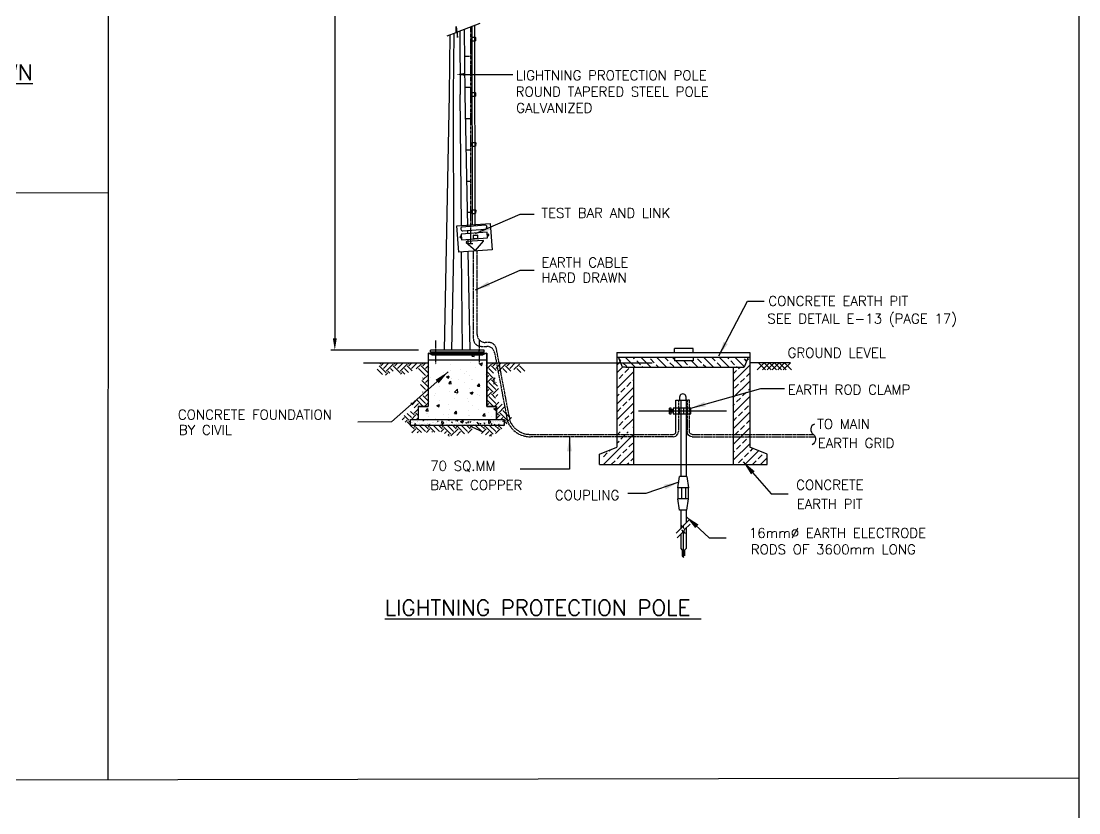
# Model space of a CAD drawing. Header units: inches. Extents: x 1917 to 3477, y 820 to 1550.
# Drawn here: x 3206 to 3476.7, y 1169.9 to 1372.5 of the extents above; entities that cross this region are included whole.
import ezdxf
from ezdxf.enums import TextEntityAlignment as Align

# ---------------------------------------------------------------- set-up
doc = ezdxf.new("R2010")
doc.units = ezdxf.units.IN
doc.header["$MEASUREMENT"] = 0
for name, pattern in [('ACAD_ISO12W100', [21, 12, -3, 0, -3, 0, -3]), ('CENTER', [2, 1.25, -0.25, 0.25, -0.25]), ('CENTER2', [1.125, 0.75, -0.125, 0.125, -0.125])]:
    doc.linetypes.add(name, pattern=pattern)
doc.layers.get('DEFPOINTS').update_dxf_attribs({"color": 8})
for name, color, linetype in [('CAGE_LADDER', 1, 'Continuous'), ('DIM', 1, 'Continuous'), ('EARTHING', 4, 'Continuous'), ('ELECT', 6, 'Continuous'), ('EQUIP', 5, 'Continuous'), ('G-TEXT', 4, 'Continuous'), ('GEN_SYMBOLS', 1, 'Continuous'), ('HATCH', 1, 'Continuous'), ('P', 1, 'Continuous'), ('STRU', 1, 'Continuous'), ('TITLE', 7, 'Continuous'), ('TXT30', 2, 'Continuous')]:
    doc.layers.add(name, color=color, linetype=linetype)
doc.styles.add('ROMANS', font='romans.shx')
doc.styles.add('romans1', font='romans.shx')
doc.dimstyles.new('DIM', dxfattribs={"dimscale": 125, "dimtxt": 2.5, "dimasz": 1, "dimexe": 1.5, "dimexo": 1.5, "dimgap": 1, "dimtad": 1, "dimdec": 0, "dimlfac": -1, "dimzin": 1, "dimdsep": 46, "dimtxsty": 'ROMANS', "dimcen": -1, "dimdle": 1.25, "dimclrd": 1, "dimclre": 1, "dimclrt": 2, "dimadec": 0, "dimazin": 0, "dimtfac": 1, "dimtdec": 0, "dimtmove": 0, "dimatfit": 3, "dimfxl": 1.5, "dimtvp": 1, "dimtfill": 1, "dimtfillclr": 256, "dimtolj": 1, "dimtzin": 1, "dimarcsym": 0})
doc.dimstyles.new('DIM-15062', dxfattribs={"dimtxt": 2.5, "dimasz": 3, "dimexe": 1, "dimexo": 1, "dimgap": 1, "dimtad": 1, "dimdec": 0, "dimzin": 0, "dimdsep": 46, "dimtxsty": 'romans1', "dimcen": 0.625, "dimclrd": 1, "dimclre": 1, "dimclrt": 7, "dimadec": 0, "dimazin": 0, "dimtfac": 1, "dimtdec": 0, "dimtofl": 0, "dimtmove": 0, "dimatfit": 3, "dimfxl": 1, "dimtolj": 1, "dimtzin": 0, "dimarcsym": 0})

# ---------------------------------------------------------------- blocks, each defined once
blk = doc.blocks.new('*X18')
at = {"color": 0}
for p, q in [((117.75, 76.25), (117.75, 76.25)), ((117.78, 76.73), (117.78, 76.73)), ((117.92, 76.54), (117.92, 76.54)), ((118.11, 76.66), (118.11, 76.66)), ((118.41, 76.82), (118.41, 76.82)), ((118.57, 76.54), (118.57, 76.54)), ((118.6, 76.09), (118.73, 76.24)), ((118.6, 76.09), (118.76, 76.08)), ((118.7, 76.34), (118.88, 76.41)), ((118.7, 76.34), (118.83, 76.25)), ((118.71, 75.94), (118.71, 75.94)), ((118.76, 76.08), (118.73, 76.24)), ((118.83, 76.25), (118.88, 76.41)), ((119.03, 75.88), (119.2, 76.06)), ((119.1, 76.2), (119.1, 76.2)), ((119.22, 75.88), (119.2, 76.06)), ((119.38, 76.94), (119.38, 76.94)), ((119.38, 75.99), (119.38, 75.99)), ((119.4, 76.79), (119.4, 76.79)), ((119.41, 76.84), (119.41, 76.84)), ((119.92, 76.48), (119.92, 76.48)), ((120.31, 76.15), (120.31, 76.15)), ((120.43, 75.93), (120.55, 76.08)), ((120.43, 75.93), (120.58, 75.92)), ((120.46, 76.14), (120.46, 76.14)), ((120.58, 75.92), (120.55, 76.08)), ((120.67, 76.15), (120.67, 76.15)), ((120.7, 77), (120.7, 77)), ((120.84, 77.16), (121.02, 77.23)), ((120.84, 77.16), (120.97, 77.07)), ((120.88, 77.04), (120.88, 77.04)), ((120.95, 76.24), (120.95, 76.24)), ((120.97, 77.07), (121.02, 77.23)), ((120.98, 77.15), (120.98, 77.15)), ((121.28, 76.42), (121.28, 76.42)), ((121.62, 77.24), (121.62, 77.24)), ((121.81, 76.08), (121.81, 76.08)), ((121.91, 76.36), (121.91, 76.36)), ((121.99, 76.34), (121.99, 76.34)), ((122.02, 77.19), (122.02, 77.19)), ((122.34, 75.88), (122.37, 75.92)), ((122.35, 76.13), (122.53, 76.2)), ((122.35, 76.13), (122.48, 76.05)), ((122.36, 77.3), (122.36, 77.3)), ((122.38, 75.88), (122.37, 75.92)), ((122.48, 76.05), (122.53, 76.2)), ((122.58, 77.36), (122.58, 77.36)), ((122.63, 76.36), (122.63, 76.36)), ((123.17, 76.02), (123.17, 76.02)), ((123.29, 76.52), (123.29, 76.52)), ((123.32, 77.37), (123.32, 77.37)), ((123.51, 76.57), (123.51, 76.57)), ((123.74, 76.04), (123.74, 76.04)), ((123.99, 76.31), (123.99, 76.31)), ((124.15, 76.66), (124.15, 76.66)), ((124.49, 76.95), (124.67, 77.02)), ((124.49, 76.95), (124.62, 76.87)), ((124.53, 75.97), (124.53, 75.97)), ((124.57, 76.69), (124.57, 76.69)), ((124.62, 76.87), (124.67, 77.02)), ((125.11, 76.78), (125.11, 76.78)), ((125.22, 76.29), (125.22, 76.29)), ((125.35, 76.25), (125.35, 76.25)), ((125.54, 77.36), (125.59, 77.43)), ((125.54, 77.36), (125.69, 77.35)), ((125.69, 77.35), (125.68, 77.43)), ((125.86, 76.03), (125.86, 76.03)), ((125.88, 75.91), (125.88, 75.91)), ((125.89, 76.88), (125.89, 76.88)), ((126.01, 75.93), (126.18, 76)), ((126.01, 75.93), (126.08, 75.88)), ((126.05, 75.99), (126.05, 75.99)), ((126.14, 75.88), (126.18, 76)), ((126.68, 76.08), (126.68, 76.08)), ((126.7, 76.55), (126.7, 76.55)), ((126.7, 76.19), (126.7, 76.19)), ((126.72, 77), (126.72, 77)), ((127.16, 76.21), (127.16, 76.21)), ((127.2, 77.05), (127.2, 77.05)), ((127.31, 75.99), (127.31, 75.99)), ((127.35, 77.08), (127.35, 77.08)), ((127.36, 77.2), (127.48, 77.35)), ((127.36, 77.2), (127.51, 77.19)), ((127.51, 77.19), (127.48, 77.35)), ((127.65, 76.2), (127.65, 76.2)), ((128.06, 76.14), (128.06, 76.14)), ((128.14, 76.75), (128.32, 76.82)), ((128.14, 76.75), (128.27, 76.67)), ((128.18, 76.8), (128.18, 76.8)), ((128.27, 76.67), (128.32, 76.82)), ((128.31, 77.21), (128.31, 77.21)), ((128.45, 76.37), (128.45, 76.37)), ((128.48, 77.22), (128.48, 77.22)), ((128.79, 76.24), (128.79, 76.24)), ((129.18, 77.05), (129.31, 77.19)), ((129.18, 77.05), (129.33, 77.03)), ((129.25, 76.42), (129.25, 76.42)), ((129.34, 77.03), (129.31, 77.19)), ((129.41, 76.08), (129.41, 76.08)), ((129.51, 77.07), (129.71, 77.27)), ((129.51, 77.06), (129.74, 77.03)), ((129.66, 77.05), (129.66, 77.05)), ((129.74, 77.03), (129.71, 77.27)), ((129.77, 76.56), (129.77, 76.56)), ((129.8, 77.41), (129.8, 77.41)), ((129.89, 76.5), (129.89, 76.5)), ((129.91, 77.38), (129.91, 77.38)), ((129.92, 77.42), (129.92, 77.42)), ((130.27, 76.5), (130.27, 76.5)), ((130.77, 76.02), (130.77, 76.02)), ((130.85, 76.63), (130.85, 76.63)), ((131, 76.89), (131.16, 76.87)), ((131.01, 76.89), (131.13, 77.03)), ((131.04, 75.9), (131.04, 75.9)), ((131.07, 76.74), (131.07, 76.74)), ((131.16, 76.87), (131.13, 77.03)), ((131.14, 77.31), (131.14, 77.31)), ((131.26, 77.32), (131.26, 77.32)), ((131.75, 76.75), (131.75, 76.75)), ((131.79, 76.55), (131.97, 76.62)), ((131.79, 76.55), (131.92, 76.46)), ((131.92, 76.46), (131.97, 76.62)), ((132.13, 75.96), (132.13, 75.96)), ((132.22, 76.64), (132.42, 76.85)), ((132.22, 76.64), (132.45, 76.61)), ((132.32, 76.06), (132.32, 76.06)), ((132.35, 76.9), (132.35, 76.9)), ((132.45, 76.61), (132.42, 76.85)), ((132.42, 75.92), (132.42, 75.92)), ((132.45, 76.84), (132.45, 76.84)), ((132.62, 77.26), (132.62, 77.26)), ((132.83, 76.73), (132.95, 76.87)), ((132.83, 76.73), (132.98, 76.71)), ((132.98, 76.71), (132.95, 76.87)), ((133.09, 76.92), (133.09, 76.92)), ((133.23, 77), (133.23, 77)), ((133.38, 76.05), (133.38, 76.05)), ((133.48, 75.91), (133.48, 75.91)), ((133.64, 76.25), (133.64, 76.25)), ((133.67, 77.09), (133.67, 77.09)), ((133.92, 77.37), (134.08, 77.43)), ((133.92, 77.37), (134.05, 77.28)), ((133.98, 77.2), (133.98, 77.2)), ((134.05, 77.28), (134.1, 77.43)), ((134.05, 77.05), (134.05, 77.05)), ((134.2, 76.12), (134.2, 76.12)), ((134.65, 76.57), (134.77, 76.71)), ((134.65, 76.57), (134.8, 76.55)), ((134.71, 77.26), (134.71, 77.26)), ((134.8, 76.55), (134.77, 76.71)), ((134.93, 76.22), (135.13, 76.43)), ((134.93, 76.22), (135.16, 76.19)), ((134.95, 76.43), (134.95, 76.43)), ((134.98, 77.27), (134.98, 77.27)), ((134.99, 76.26), (134.99, 76.26)), ((135.16, 76.19), (135.13, 76.43)), ((135.33, 77.15), (135.33, 77.15)), ((135.44, 76.34), (135.62, 76.41)), ((135.44, 76.34), (135.57, 76.26)), ((135.57, 76.26), (135.62, 76.41)), ((135.62, 76.34), (135.62, 76.34)), ((135.65, 77.26), (135.65, 77.26)), ((135.68, 76.37), (135.68, 76.37)), ((136.23, 76.59), (136.23, 76.59)), ((136.29, 77.34), (136.29, 77.34)), ((136.47, 76.41), (136.59, 76.55)), ((136.47, 76.41), (136.62, 76.39)), ((136.58, 76.47), (136.58, 76.47)), ((136.62, 76.39), (136.59, 76.55)), ((136.69, 77.09), (136.69, 77.09)), ((137.16, 76.62), (137.16, 76.62)), ((137.52, 75.93), (137.52, 75.93)), ((137.55, 76.78), (137.55, 76.78)), ((137.57, 77.16), (137.75, 77.23)), ((137.57, 77.16), (137.7, 77.08)), ((137.7, 77.08), (137.75, 77.23)), ((137.72, 75.88), (137.84, 76.01)), ((137.86, 75.88), (137.84, 76.01)), ((138.04, 77.03), (138.04, 77.03)), ((138.19, 76.68), (138.19, 76.68)), ((138.29, 76.25), (138.42, 76.39)), ((138.29, 76.25), (138.44, 76.24)), ((138.44, 76.23), (138.42, 76.39)), ((138.65, 76.88), (138.65, 76.88)), ((138.82, 76.76), (138.82, 76.76)), ((138.82, 76.11), (138.82, 76.11)), ((138.85, 76.96), (138.85, 76.96)), ((139.09, 76.14), (139.27, 76.21)), ((139.09, 76.14), (139.22, 76.05)), ((139.12, 75.89), (139.12, 75.89)), ((139.22, 76.05), (139.27, 76.21)), ((139.4, 76.98), (139.4, 76.98)), ((139.79, 76.89), (139.79, 76.89)), ((140.11, 76.28), (140.11, 76.28)), ((140.11, 76.09), (140.24, 76.24)), ((140.11, 76.09), (140.27, 76.08)), ((140.13, 77.13), (140.13, 77.13)), ((140.14, 77.12), (140.14, 77.12)), ((140.27, 76.07), (140.24, 76.23)), ((140.72, 76.1), (140.72, 76.1)), ((140.76, 76.92), (140.76, 76.92)), ((141.22, 76.96), (141.4, 77.03)), ((141.22, 76.96), (141.35, 76.87)), ((141.35, 76.87), (141.4, 77.03)), ((141.36, 76.18), (141.36, 76.18)), ((141.39, 77.1), (141.39, 77.1)), ((141.42, 76.47), (141.42, 76.47)), ((141.46, 77.31), (141.46, 77.31))]:
    blk.add_line(p, q, dxfattribs=at)
blk = doc.blocks.new('*X16')
at = {"color": 0}
for p, q in [((122.63, 94.1), (122.63, 94.1)), ((124.02, 93.09), (124.02, 93.09)), ((127.64, 92.76), (127.64, 92.76)), ((130.43, 93.93), (130.43, 93.93)), ((132.85, 92.08), (132.85, 92.08)), ((133.3, 93.6), (133.62, 93.99)), ((133.3, 93.6), (133.91, 93.55)), ((133.57, 93.78), (133.57, 93.78)), ((133.91, 93.55), (133.83, 93.99)), ((122.5, 90.71), (122.5, 90.71)), ((125.93, 89.31), (125.93, 89.31)), ((127.72, 91.43), (127.72, 91.43)), ((127.76, 89.93), (127.76, 89.93)), ((130.3, 90.26), (130.3, 90.26)), ((134.15, 90.77), (134.15, 90.77)), ((135.36, 91.61), (136.07, 91.88)), ((135.36, 91.61), (135.87, 91.26)), ((135.87, 91.26), (136.07, 91.88)), ((122.38, 87.33), (122.38, 87.33)), ((122.65, 88.17), (122.65, 88.17)), ((126.82, 88.33), (127.54, 88.6)), ((126.82, 88.33), (127.33, 87.99)), ((127.22, 86.7), (127.22, 86.7)), ((127.33, 87.99), (127.54, 88.6)), ((127.42, 86.6), (127.91, 87.18)), ((127.6, 88.05), (127.6, 88.05)), ((128.03, 86.54), (127.91, 87.18)), ((128.08, 87.95), (128.08, 87.95)), ((131.36, 89.08), (131.36, 89.08)), ((131.48, 86.76), (131.48, 86.76)), ((132.73, 88.7), (132.73, 88.7)), ((133.15, 87.72), (133.15, 87.72)), ((133.5, 87.72), (133.5, 87.72)), ((136.78, 88.85), (136.78, 88.85)), ((122.26, 83.95), (122.26, 83.95)), ((123.91, 84.15), (123.91, 84.15)), ((125.09, 85.92), (125.09, 85.92)), ((127.42, 86.6), (128.03, 86.55)), ((127.47, 84.66), (127.47, 84.66)), ((127.63, 86.25), (127.63, 86.25)), ((128.84, 84.38), (129.63, 85.2)), ((128.84, 84.38), (129.74, 84.24)), ((129.34, 83.92), (129.34, 83.92)), ((129.74, 84.24), (129.63, 85.2)), ((129.66, 84.47), (129.66, 84.47)), ((132.61, 85.31), (132.61, 85.31)), ((132.89, 84.24), (133.6, 84.51)), ((132.89, 84.24), (133.39, 83.9)), ((133.39, 83.9), (133.6, 84.51)), ((134.71, 85.96), (135.2, 86.54)), ((134.71, 85.96), (135.32, 85.91)), ((135.32, 85.91), (135.2, 86.54)), ((135.58, 85.49), (135.58, 85.49)), ((122.41, 81.91), (122.41, 81.91)), ((123.73, 83.45), (123.73, 83.45)), ((124.35, 80.96), (125.06, 81.23)), ((124.86, 80.62), (125.06, 81.23)), ((124.96, 82.25), (124.96, 82.25)), ((127.35, 81.28), (127.35, 81.28)), ((128.81, 82.75), (128.81, 82.75)), ((132.48, 81.93), (132.48, 81.93)), ((134.76, 83.69), (134.76, 83.69)), ((135.22, 83.6), (135.22, 83.6)), ((121.54, 79.59), (122.03, 80.18)), ((121.54, 79.59), (122.15, 79.54)), ((121.69, 78.88), (121.69, 78.88)), ((121.93, 78.95), (121.93, 78.95)), ((122.15, 79.54), (122.03, 80.18)), ((122.13, 80.57), (122.13, 80.57)), ((124.35, 80.96), (124.86, 80.62)), ((126.13, 78.75), (126.13, 78.75)), ((127.36, 78.72), (127.36, 78.72)), ((127.61, 79.9), (127.61, 79.9)), ((128.83, 78.96), (129.32, 79.54)), ((128.83, 78.96), (129.44, 78.9)), ((129.44, 78.9), (129.32, 79.54)), ((132.36, 78.55), (132.36, 78.55)), ((132.55, 79.59), (132.55, 79.59)), ((132.78, 78.5), (132.78, 78.5)), ((133.54, 80.92), (133.54, 80.92)), ((135.09, 79.93), (135.09, 79.93)), ((136.12, 78.32), (136.61, 78.9)), ((136.73, 78.26), (136.61, 78.9)), ((137.64, 79.31), (137.64, 79.31)), ((138.94, 80.43), (138.94, 80.43)), ((138.95, 80.15), (139.6, 80.4)), ((138.95, 80.15), (139.46, 79.81)), ((139.46, 79.81), (139.6, 80.22)), ((119.74, 77.91), (119.74, 77.91)), ((122.28, 78.24), (122.28, 78.24)), ((124.08, 77.59), (124.08, 77.59)), ((127.23, 77.9), (127.23, 77.9)), ((136.12, 78.32), (136.73, 78.27)), ((138.21, 78.27), (138.21, 78.27))]:
    blk.add_line(p, q, dxfattribs=at)
blk = doc.blocks.new('*X20')
at = {"color": 0}
for p, q in [((123.31, 77.36), (123.31, 77.36)), ((125.67, 76.12), (125.61, 76.88)), ((126.14, 76.51), (125.61, 76.88)), ((125.67, 76.12), (126.14, 76.51)), ((125.94, 77.4), (125.94, 77.4)), ((131.5, 76.12), (131.5, 76.12)), ((133.74, 76.72), (133.74, 76.72)), ((136.37, 76.51), (136.37, 76.51)), ((137.68, 76.41), (137.61, 77.17)), ((138.15, 76.8), (137.61, 77.17)), ((137.68, 76.41), (138.15, 76.81)), ((138.01, 76.73), (138.01, 76.73)), ((141.25, 76.92), (141.25, 76.92)), ((141.53, 75.95), (141.53, 75.95))]:
    blk.add_line(p, q, dxfattribs=at)
blk = doc.blocks.new('*X17')
at = {"color": 0}
for p, q in [((122.01, 77.18), (122.01, 77.18)), ((129.5, 77.36), (129.5, 77.36)), ((130.42, 76.87), (131.13, 77.14)), ((130.42, 76.87), (130.92, 76.53)), ((130.92, 76.53), (131.13, 77.14)), ((132.42, 75.92), (132.42, 75.92)), ((134.92, 77.13), (134.92, 77.13)), ((136.27, 76.43), (136.27, 76.43)), ((137.51, 75.93), (137.51, 75.93)), ((140.35, 76.9), (140.35, 76.9))]:
    blk.add_line(p, q, dxfattribs=at)
blk = doc.blocks.new('*X14')
at = {"color": 0}
for p, q in [((123.1, 94.36), (123.13, 94.4)), ((123.18, 93.99), (123.58, 94.4)), ((123.62, 93.99), (124.03, 94.4)), ((124.07, 93.99), (124.48, 94.4)), ((124.52, 93.99), (124.93, 94.4)), ((124.97, 93.99), (125.38, 94.4)), ((125.42, 93.99), (125.83, 94.4)), ((125.87, 93.99), (126.28, 94.4)), ((126.32, 93.99), (126.72, 94.4)), ((126.77, 93.99), (127.17, 94.4)), ((127.22, 93.99), (127.62, 94.4)), ((127.67, 93.99), (128.07, 94.4)), ((128.11, 93.99), (128.52, 94.4)), ((128.56, 93.99), (128.97, 94.4)), ((129.01, 93.99), (129.42, 94.4)), ((129.46, 93.99), (129.87, 94.4)), ((129.91, 93.99), (130.32, 94.4)), ((130.36, 93.99), (130.77, 94.4)), ((130.81, 93.99), (131.21, 94.4)), ((131.26, 93.99), (131.66, 94.4)), ((131.71, 93.99), (132.11, 94.4)), ((132.16, 93.99), (132.56, 94.4)), ((132.61, 93.99), (133.01, 94.4)), ((133.05, 93.99), (133.46, 94.4)), ((133.5, 93.99), (133.91, 94.4)), ((133.95, 93.99), (134.36, 94.4)), ((134.4, 93.99), (134.81, 94.4)), ((134.85, 93.99), (135.26, 94.4)), ((135.3, 93.99), (135.7, 94.4)), ((135.75, 93.99), (136.1, 94.34))]:
    blk.add_line(p, q, dxfattribs=at)
blk = doc.blocks.new('*X15')
at = {"color": 0}
for p, q in [((131.87, 89.75), (131.87, 89.75)), ((136.73, 91.11), (136.73, 91.11)), ((132.64, 85.34), (132.64, 85.34))]:
    blk.add_line(p, q, dxfattribs=at)
blk = doc.blocks.new('*X19')
at = {"color": 0}
for p, q in [((129.91, 87.63), (129.91, 87.63)), ((132.12, 82.88), (132.12, 82.88))]:
    blk.add_line(p, q, dxfattribs=at)
blk = doc.blocks.new('*D87')
at = {"color": 1, "lineweight": -2, "ltscale": 2, "transparency": 16777216}
for p, q in [((3315.15, 1478.54), (3285.3, 1478.54)), ((3286.3, 1475.54), (3286.3, 1291.28)), ((3307.71, 1288.28), (3285.3, 1288.28))]:
    blk.add_line(p, q, dxfattribs=at)
at = {"color": 1, "ltscale": 2, "transparency": 16777216}
for points in [[(3285.8, 1475.54), (3286.8, 1475.54), (3286.3, 1478.54)], [(3285.8, 1291.28), (3286.8, 1291.28), (3286.3, 1288.28)]]:
    blk.add_solid(points, dxfattribs=at)
at = {"layer": 'DEFPOINTS', "color": 0, "ltscale": 2, "transparency": 16777216}
for p in [(3316.15, 1478.54), (3286.3, 1288.28), (3308.71, 1288.28)]:
    blk.add_point(p, dxfattribs=at)
at = {"color": 7, "ltscale": 2, "transparency": 16777216, "insert": (3284.05, 1391.75), "char_height": 2.5, "attachment_point": 5, "rotation": 90, "style": 'romans1'}
blk.add_mtext('\\A1;20 METER ', dxfattribs=at)

msp = doc.modelspace()

# ---------------------------------------------------------------- linework, layer by layer
for p, q in [((3310.15879, 1285.78389), (3325.15879, 1285.78389)), ((3402.85617, 1285.02946), (3392.4799, 1285.02946))]:
    msp.add_line(p, q)
at = {"ltscale": 2}
msp.add_lwpolyline([(3315.08646, 1368.77864), (3317.34538, 1369.62811), (3317.34538, 1371.15861), (3317.71168, 1368.271), (3317.71168, 1369.76585), (3323.52336, 1371.95132)], dxfattribs=at)
at = {"layer": 'CAGE_LADDER', "linetype": 'CENTER2'}
for p, q in [((3321.12493, 1315.57443), (3321.12493, 1371.04939)), ((3320.24821, 1323.57443), (3321.12493, 1323.57443))]:
    msp.add_line(p, q, dxfattribs=at)
at = {"layer": 'CAGE_LADDER', "linetype": 'CENTER'}
for p, q in [((3319.53109, 1363.57443), (3321.12493, 1363.57443)), ((3319.62634, 1355.57443), (3321.12493, 1355.57443)), ((3319.77084, 1347.57443), (3321.12493, 1347.57443)), ((3319.92996, 1339.57443), (3321.12493, 1339.57443)), ((3320.08909, 1331.57443), (3321.12493, 1331.57443)), ((3320.40733, 1315.57443), (3321.62493, 1315.57443))]:
    msp.add_line(p, q, dxfattribs=at)
at = {"layer": 'DIM'}
for points in [[(3374.09623, 1253.04624), (3374.52996, 1255.91557)], [(3376.39836, 1255.91557), (3376.83209, 1253.04624)], [(3376.83209, 1250.21029), (3376.83209, 1253.04624), (3374.09623, 1253.04624), (3374.09623, 1250.21029)], [(3375.03042, 1253.04624), (3375.03042, 1250.21029)], [(3375.99799, 1253.04624), (3375.99799, 1250.21029)], [(3376.83209, 1250.21029), (3374.09623, 1250.21029)], [(3376.39836, 1247.37433), (3374.52996, 1247.37433), (3374.09623, 1250.21029)], [(3376.39836, 1247.37433), (3376.83209, 1250.21029)], [(3374.79687, 1247.37433), (3374.79687, 1242.55564)], [(3375.59761, 1243.52321), (3376.96555, 1244.89114)], [(3376.16481, 1247.37433), (3376.16481, 1244.0904)], [(3373.66249, 1241.42126), (3375.03042, 1242.78919), (3375.13052, 1242.95602), (3375.16388, 1243.1562), (3375.09715, 1243.32302), (3374.93033, 1243.42311), (3375.73107, 1242.65574)], [(3373.86268, 1240.25351), (3375.23061, 1241.62145), (3375.36407, 1241.78827), (3375.36407, 1241.98845), (3375.29734, 1242.15527), (3375.13052, 1242.25537), (3375.93126, 1241.45463)], [(3375.59761, 1243.52321), (3375.46416, 1243.38975), (3375.39743, 1243.22293), (3375.39743, 1243.02274), (3375.46416, 1242.85592), (3375.56425, 1242.75583), (3375.73107, 1242.65574)], [(3375.7978, 1242.35546), (3375.66434, 1242.222), (3375.59761, 1242.05518), (3375.59761, 1241.88836), (3375.63098, 1241.72154), (3375.76444, 1241.55472), (3375.93126, 1241.45463)], [(3376.16481, 1242.72247), (3376.16481, 1237.49737), (3375.76444, 1237.097), (3375.76444, 1235.66234)], [(3375.7978, 1242.35546), (3377.1991, 1243.72339)], [(3374.79687, 1241.18771), (3374.79687, 1237.49737), (3375.16388, 1237.097), (3375.16388, 1235.66234), (3375.29734, 1235.49552), (3375.43079, 1235.39543), (3375.63098, 1235.29533)], [(3375.46416, 1241.92172), (3375.46416, 1235.29533)]]:
    msp.add_lwpolyline(points, dxfattribs=at)
at = {"layer": 'EARTHING', "color": 3, "linetype": 'Continuous'}
msp.add_lwpolyline([(3409.04655, 1269.37241, 0.618893684), (3408.77068, 1266.72607, -0.48285947), (3408.46722, 1264.07973, 3.497743726)], format="xyb", dxfattribs=at)
at = {"layer": 'ELECT', "color": 7, "linetype": 'Continuous'}
msp.add_line((3318.30616, 1369.9894), (3318.36937, 1353.74335), dxfattribs=at)
at = {"layer": 'EQUIP', "color": 7, "linetype": 'Continuous'}
for p, q in [((3316.70322, 1353.74335), (3316.80119, 1369.42346)), ((3316.73459, 1313.6629), (3316.70322, 1353.74335)), ((3318.68823, 1320.16222), (3318.36937, 1353.74335)), ((3320.35694, 1318.10789), (3320.34099, 1318.90955)), ((3320.41082, 1315.39908), (3320.38617, 1316.63818)), ((3316.21694, 1288.27853), (3316.73459, 1313.6629)), ((3318.99098, 1288.27853), (3318.75235, 1313.40988)), ((3324.51675, 1288.27853), (3310.80084, 1288.27853)), ((3310.80084, 1287.76008), (3310.80084, 1288.27853)), ((3312.11362, 1287.76008), (3312.11851, 1288.27853)), ((3323.20396, 1287.76008), (3323.19907, 1288.27853)), ((3324.51675, 1287.76008), (3324.51675, 1288.27853)), ((3324.51675, 1287.76008), (3310.80084, 1287.76008))]:
    msp.add_line(p, q, dxfattribs=at)
at = {"layer": 'G-TEXT', "color": 1, "linetype": 'ByBlock', "lineweight": -2}
msp.add_lwpolyline([(3319.73186, 1358.88066), (3331.85284, 1358.88066)], dxfattribs=at)
at = {"layer": 'G-TEXT', "color": 1}
msp.add_solid([(3319.73186, 1358.48066), (3317.33186, 1358.88066), (3319.73186, 1359.28066)], dxfattribs=at)
at = {"layer": 'GEN_SYMBOLS', "color": 1}
for p, q in [((3319.64814, 1353.74335), (3319.4496, 1370.41939)), ((3315.66944, 1353.74335), (3315.85188, 1369.06648)), ((3314.36734, 1288.27853), (3315.66944, 1353.74335)), ((3320.32106, 1319.91162), (3319.64814, 1353.74335)), ((3320.95025, 1288.27853), (3320.44796, 1313.53174)), ((3325.15879, 1285.02946), (3367.53528, 1285.02946))]:
    msp.add_line(p, q, dxfattribs=at)
at = {"layer": 'GEN_SYMBOLS', "color": 3, "linetype": 'ACAD_ISO12W100', "ltscale": 0.03}
for p, q in [((3336.34604, 1266.72607), (3372.89511, 1266.72607)), ((3372.89511, 1266.12551), (3336.34604, 1266.12551))]:
    msp.add_line(p, q, dxfattribs=at)
at = {"layer": 'GEN_SYMBOLS', "color": 3, "ltscale": 0.3}
for points in [[(3321.53278, 1320.36666), (3321.46164, 1371.17601)], [(3322.20162, 1320.41474), (3322.1302, 1371.42742)]]:
    msp.add_lwpolyline(points, dxfattribs=at)
at = {"layer": 'GEN_SYMBOLS', "color": 3, "linetype": 'Continuous'}
for points in [[(3321.30775, 1367.47124), (3321.31409, 1368.30532)], [(3321.30775, 1367.47124), (3321.34085, 1367.43762), (3322.27503, 1367.43051)], [(3321.38133, 1368.37154), (3321.34771, 1368.33843)], [(3321.38133, 1368.37154), (3322.24877, 1368.36494)], [(3322.31499, 1368.2977), (3322.24877, 1368.36494)], [(3322.27503, 1367.43051), (3322.30864, 1367.46362)], [(3322.31499, 1368.2977), (3322.30864, 1367.46362)], [(3321.3317, 1353.33438), (3321.33805, 1354.16846)], [(3321.3317, 1353.33438), (3321.36481, 1353.30077), (3322.29898, 1353.29366)], [(3321.40528, 1354.23468), (3321.37166, 1354.20157)], [(3321.40528, 1354.23468), (3322.27272, 1354.22808)], [(3322.33894, 1354.16085), (3322.27272, 1354.22808)], [(3322.29898, 1353.29366), (3322.3326, 1353.32677)], [(3322.33894, 1354.16085), (3322.3326, 1353.32677)], [(3321.33774, 1340.53369), (3321.34409, 1341.36777)], [(3321.33774, 1340.53369), (3321.37085, 1340.50007), (3322.30502, 1340.49297)], [(3321.3777, 1341.40088), (3321.34409, 1341.36777)], [(3321.41132, 1341.43399), (3322.27876, 1341.42739)], [(3322.34498, 1341.36016), (3322.27876, 1341.42739)], [(3322.30502, 1340.49297), (3322.33864, 1340.52608)], [(3322.34498, 1341.36016), (3322.33864, 1340.52608)], [(3321.33774, 1323.3211), (3321.34409, 1324.15518)], [(3321.3777, 1324.18829), (3321.34409, 1324.15518)], [(3321.41132, 1324.2214), (3322.27876, 1324.2148)], [(3322.34498, 1324.14757), (3322.27876, 1324.2148)], [(3322.34498, 1324.14757), (3322.33864, 1323.31349)], [(3317.52904, 1320.07891), (3326.08158, 1320.69359)], [(3321.33774, 1323.3211), (3321.37085, 1323.28749), (3322.30502, 1323.28038)], [(3322.30502, 1323.28038), (3322.33864, 1323.31349)], [(3326.08158, 1320.69359), (3326.56471, 1313.97136)], [(3318.01217, 1313.35668), (3317.52904, 1320.07891)], [(3324.87659, 1320.23903), (3318.81993, 1319.80374), (3318.66071, 1319.69194), (3318.57283, 1319.51838), (3318.55151, 1319.34959), (3318.55869, 1319.24976), (3318.60393, 1319.08576), (3318.71572, 1318.92654), (3318.88929, 1318.83866), (3319.05807, 1318.81734), (3324.78195, 1319.22872), (3324.94595, 1319.27396), (3325.10517, 1319.38576), (3325.19304, 1319.55932), (3325.21436, 1319.72811), (3325.20719, 1319.82794), (3325.16195, 1319.99194), (3325.05015, 1320.15116), (3324.87659, 1320.23903)], [(3318.75481, 1316.52093), (3325.41048, 1316.99928), (3325.30525, 1318.46353), (3318.64958, 1317.98518), (3318.75481, 1316.52093)], [(3325.35787, 1317.7314), (3325.54319, 1317.94543)], [(3325.72393, 1317.75771), (3325.68108, 1317.88844), (3325.50991, 1317.94303), (3325.41486, 1317.8693), (3325.35787, 1317.7314), (3325.43399, 1317.60307), (3325.53861, 1317.54369), (3325.70022, 1317.62221), (3325.72393, 1317.75771)], [(3318.55015, 1317.04143), (3318.33374, 1317.26002)], [(3318.70219, 1317.25305), (3318.62607, 1317.38138), (3318.48817, 1317.43837), (3318.35984, 1317.36225), (3318.33613, 1317.22675), (3318.37898, 1317.09602), (3318.51687, 1317.03903), (3318.6452, 1317.11516), (3318.70219, 1317.25305)], [(3318.34331, 1317.12691), (3318.5904, 1317.41227)], [(3318.67848, 1317.11755), (3318.35984, 1317.36225)], [(3318.44793, 1317.06753), (3318.69741, 1317.31961)], [(3318.70219, 1317.25305), (3318.48817, 1317.43837)], [(3319.9911, 1316.07458), (3319.90083, 1315.93429), (3319.90801, 1315.83446)], [(3319.90801, 1315.83446), (3322.29791, 1313.76505)], [(3324.25073, 1316.38072), (3319.9911, 1316.07458)], [(3321.84539, 1317.75178), (3321.81202, 1317.71842), (3321.77866, 1317.68505)], [(3321.77866, 1316.85095), (3321.77866, 1317.68505)], [(3321.77866, 1316.85095), (3321.81202, 1316.81758)], [(3321.84539, 1317.75178), (3322.71286, 1317.75178)], [(3322.71286, 1316.81758), (3321.84539, 1316.81758)], [(3322.29791, 1313.76505), (3324.36731, 1316.15495), (3324.36013, 1316.25479), (3324.25073, 1316.38072)], [(3322.77958, 1317.68505), (3322.74622, 1317.71842)], [(3322.74622, 1316.81758), (3322.77958, 1316.85095)], [(3322.77958, 1317.68505), (3322.77958, 1316.85095)], [(3325.63605, 1317.58415), (3325.35308, 1317.79796)], [(3325.40071, 1317.60068), (3325.68108, 1317.88844)], [(3325.69782, 1317.65549), (3325.44574, 1317.90497)], [(3325.53861, 1317.54369), (3325.72154, 1317.79099)], [(3326.56471, 1313.97136), (3318.01217, 1313.35668)], [(3373.59576, 1267.42672), (3373.59576, 1275.50085), (3376.16481, 1275.50085)]]:
    msp.add_lwpolyline(points, dxfattribs=at)
at = {"layer": 'GEN_SYMBOLS', "color": 3, "linetype": 'ACAD_ISO12W100', "ltscale": 0.03}
for points in [[(3321.7415, 1313.62471), (3321.7415, 1291.26332, 0.414213562), (3323.7415, 1289.26332), (3325.20345, 1289.26332, -0.360491469), (3327.16865, 1287.63482), (3330.21653, 1271.51173)], [(3330.88257, 1271.55302), (3327.65368, 1288.63479, 0.36049512), (3325.68848, 1290.26332), (3324.7415, 1290.26332, -0.414213562), (3322.7415, 1292.26332), (3322.7415, 1313.62471)]]:
    msp.add_lwpolyline(points, format="xyb", dxfattribs=at)
for points in [[(3374.19632, 1275.50085), (3374.19632, 1267.42672)], [(3377.03582, 1267.42672), (3377.03582, 1275.50085), (3376.16481, 1275.50085)], [(3376.43527, 1275.50085), (3376.43527, 1267.42672)], [(3330.21653, 1271.51173), (3330.30064, 1270.91399), (3330.44058, 1270.16258), (3330.77422, 1269.46193), (3331.14122, 1268.82801), (3331.60832, 1268.22746), (3332.14215, 1267.69363), (3332.74271, 1267.22653), (3333.40999, 1266.82616), (3334.11064, 1266.52588), (3334.81129, 1266.29233), (3335.57866, 1266.15888), (3336.34604, 1266.12551)], [(3330.88382, 1271.50516), (3331.10786, 1270.22931), (3331.40814, 1269.52866), (3331.84187, 1268.92811), (3332.30897, 1268.36091), (3332.87616, 1267.89381), (3333.51008, 1267.49344), (3334.17737, 1267.12644), (3334.87801, 1266.89289), (3335.57866, 1266.75943), (3336.34604, 1266.72607)], [(3372.89511, 1266.72607), (3373.0953, 1266.75943), (3373.29548, 1266.85952), (3373.46231, 1267.02635), (3373.5624, 1267.22653), (3373.59576, 1267.42672)], [(3372.89511, 1266.12551), (3373.22876, 1266.15888), (3373.52903, 1266.29233), (3373.79595, 1266.49252), (3374.0295, 1266.7928), (3374.12959, 1267.09307), (3374.19632, 1267.42672)], [(3377.73647, 1266.12551), (3377.40283, 1266.15888), (3377.10255, 1266.29233), (3376.83564, 1266.49252), (3376.60209, 1266.7928), (3376.502, 1267.09307), (3376.43527, 1267.42672)], [(3377.73647, 1266.72607), (3377.53629, 1266.75943), (3377.3361, 1266.85952), (3377.16928, 1267.02635), (3377.06919, 1267.22653), (3377.03582, 1267.42672)], [(3377.73647, 1266.72607), (3408.77068, 1266.72607)], [(3377.73647, 1266.12551), (3409.15876, 1266.12551)]]:
    msp.add_lwpolyline(points, dxfattribs=at)
at = {"layer": 'GEN_SYMBOLS', "color": 1, "linetype": 'Continuous'}
for points in [[(3376.16481, 1276.26823), (3376.09808, 1276.50178), (3375.99799, 1276.73533), (3375.83116, 1276.93551), (3375.59761, 1277.03561), (3375.3307, 1277.10233), (3375.09715, 1277.03561), (3374.8636, 1276.93551), (3374.69678, 1276.73533), (3374.56332, 1276.50178), (3374.52996, 1276.26823)], [(3376.16481, 1275.50085), (3376.16481, 1276.26823)]]:
    msp.add_lwpolyline(points, dxfattribs=at)
at = {"layer": 'GEN_SYMBOLS', "linetype": 'Continuous'}
for points in [[(3374.52996, 1276.26823), (3374.52996, 1275.50085)], [(3374.79687, 1275.50085), (3374.79687, 1255.91557)], [(3376.16481, 1275.50085), (3376.16481, 1255.91557)], [(3363.98687, 1272.73162), (3386.54107, 1272.73162)], [(3371.96092, 1272.03098), (3371.96092, 1273.43227)], [(3372.39465, 1272.03098), (3372.39465, 1273.43227), (3371.96092, 1273.43227)], [(3372.89511, 1272.99854), (3371.96092, 1272.99854)], [(3372.89511, 1272.43135), (3371.96092, 1272.43135)], [(3371.96092, 1272.03098), (3372.39465, 1272.03098)], [(3372.89511, 1272.03098), (3377.40015, 1272.03098), (3377.40015, 1273.43227), (3372.89511, 1273.43227), (3372.89511, 1272.03098)], [(3374.4966, 1272.03098), (3374.4966, 1273.43227)], [(3375.63098, 1272.03098), (3375.63098, 1273.43227)], [(3376.39836, 1255.91557), (3374.52996, 1255.91557)]]:
    msp.add_lwpolyline(points, dxfattribs=at)
at = {"layer": 'HATCH'}
msp.add_line((3293.6693, 1285.02946), (3310.15879, 1285.02946), dxfattribs=at)
at = {"layer": 'HATCH', "color": 0}
for p, q in [((3298.46235, 1282.0928), (3297.17483, 1283.38032)), ((3299.41453, 1282.48766), (3297.61848, 1284.28371)), ((3298.06749, 1284.73272), (3297.77076, 1285.02946)), ((3298.06749, 1284.28371), (3298.81324, 1285.02946)), ((3298.74101, 1283.61019), (3300.16028, 1285.02946)), ((3299.41453, 1282.93667), (3301.21058, 1284.73272)), ((3300.40967, 1282.39055), (3299.86355, 1282.93667)), ((3301.21169, 1282.93556), (3300.53706, 1283.61019)), ((3303.00664, 1282.48766), (3301.21058, 1284.28371)), ((3301.6596, 1284.73272), (3301.36286, 1285.02946)), ((3301.6596, 1284.28371), (3302.40535, 1285.02946)), ((3302.33312, 1283.61019), (3303.75238, 1285.02946)), ((3303.00664, 1282.93667), (3304.80269, 1284.73272)), ((3304.25422, 1282.1381), (3303.45565, 1282.93667)), ((3305.17285, 1282.56651), (3304.12917, 1283.61019)), ((3306.09148, 1282.99491), (3304.80269, 1284.28371)), ((3305.2517, 1284.73272), (3304.95496, 1285.02946)), ((3305.2517, 1284.28371), (3305.99745, 1285.02946)), ((3305.92522, 1283.61019), (3307.34449, 1285.02946)), ((3307.15117, 1283.4891), (3308.39479, 1284.73272)), ((3309.51732, 1281.81414), (3307.72127, 1283.61019)), ((3310.15879, 1282.51971), (3308.39479, 1284.28371)), ((3308.8438, 1284.73272), (3308.54707, 1285.02946)), ((3308.8438, 1284.28371), (3309.58955, 1285.02946)), ((3309.51732, 1283.61019), (3310.15879, 1284.25166)), ((3325.15879, 1284.88325), (3325.305, 1285.02946)), ((3325.15879, 1283.53621), (3326.3553, 1284.73272)), ((3326.80431, 1281.14062), (3325.15879, 1282.78614)), ((3326.90306, 1282.38891), (3325.68178, 1283.61019)), ((3327.58677, 1283.05224), (3326.3553, 1284.28371)), ((3326.80431, 1284.73272), (3326.50758, 1285.02946)), ((3326.80431, 1284.28371), (3327.55006, 1285.02946)), ((3327.47783, 1283.61019), (3328.8971, 1285.02946)), ((3328.16234, 1282.94766), (3329.9474, 1284.73272)), ((3328.6842, 1282.85284), (3328.60037, 1282.93667)), ((3330.33033, 1282.55374), (3329.27388, 1283.61019)), ((3331.3187, 1282.91242), (3329.9474, 1284.28371)), ((3330.39642, 1284.73272), (3330.09968, 1285.02946)), ((3330.39642, 1284.28371), (3331.14217, 1285.02946)), ((3331.06994, 1283.61019), (3332.4892, 1285.02946)), ((3332.11917, 1283.31238), (3333.53951, 1284.73272)), ((3333.92243, 1282.55374), (3332.86599, 1283.61019)), ((3334.9108, 1282.91242), (3333.53951, 1284.28371)), ((3299.26032, 1281.88443), (3299.86355, 1282.48766)), ((3303.13001, 1282.16202), (3303.45565, 1282.48766)), ((3310.15879, 1278.9276), (3308.57297, 1280.51342)), ((3308.8438, 1281.14062), (3308.7926, 1281.19182)), ((3308.8438, 1280.69161), (3310.15879, 1282.0066)), ((3309.51732, 1280.01809), (3310.15879, 1280.65956)), ((3325.15879, 1281.29115), (3325.68178, 1281.81414)), ((3325.15879, 1279.94411), (3326.3553, 1281.14062)), ((3327.95417, 1279.09274), (3326.3553, 1280.69161)), ((3326.80431, 1280.69161), (3327.3029, 1281.1902)), ((3327.47783, 1280.01809), (3327.62595, 1280.1662)), ((3309.51732, 1278.22204), (3308.24353, 1279.49583)), ((3308.8438, 1277.54852), (3308.77919, 1277.61313)), ((3308.97709, 1277.2328), (3310.15879, 1278.41449)), ((3326.80431, 1277.54852), (3325.15879, 1279.19404)), ((3325.15879, 1277.69905), (3325.68178, 1278.22204)), ((3325.15879, 1276.35201), (3326.3553, 1277.54852)), ((3327.47783, 1278.22204), (3325.68178, 1280.01809)), ((3326.80431, 1277.0995), (3328.15166, 1278.44685)), ((3305.92522, 1274.62993), (3305.72668, 1274.82847)), ((3306.05332, 1274.30902), (3307.04775, 1275.30345)), ((3306.59874, 1275.30345), (3306.59594, 1275.30625)), ((3308.8438, 1273.95641), (3307.17545, 1275.62476)), ((3309.51732, 1274.62993), (3308.04472, 1276.10254)), ((3310.15879, 1275.3355), (3308.91398, 1276.58031)), ((3309.20705, 1273.87065), (3310.15879, 1274.82239)), ((3309.51732, 1276.42598), (3310.15879, 1277.06746)), ((3326.80431, 1273.95641), (3325.15879, 1275.60194)), ((3327.47783, 1274.62993), (3325.68178, 1276.42598)), ((3327.43871, 1276.0161), (3326.3553, 1277.0995)), ((3327.16756, 1273.87065), (3328.29723, 1275.00031)), ((3327.47783, 1276.42598), (3327.97514, 1276.92329)), ((3305.92522, 1271.03783), (3304.85464, 1272.10841)), ((3306.59874, 1271.71135), (3305.69675, 1272.61334)), ((3306.59874, 1272.16036), (3307.65879, 1273.22042)), ((3306.63726, 1273.54592), (3307.72127, 1274.62993)), ((3307.65879, 1271.54932), (3307.04775, 1272.16036)), ((3308.30903, 1273.87065), (3308.39479, 1273.95641)), ((3325.15879, 1274.10694), (3325.68178, 1274.62993)), ((3326.26954, 1273.87065), (3326.3553, 1273.95641)), ((3327.65879, 1273.01484), (3329.11193, 1274.46798)), ((3328.15135, 1271.71135), (3327.65879, 1272.20391)), ((3328.15135, 1272.16036), (3329.74401, 1273.75302)), ((3330.39642, 1270.36431), (3328.60037, 1272.16036)), ((3331.06994, 1271.03783), (3329.27388, 1272.83388)), ((3303.52841, 1270.43708), (3304.12917, 1271.03783)), ((3305.2517, 1270.36431), (3304.01253, 1271.60348)), ((3304.33657, 1269.8982), (3304.80269, 1270.36431)), ((3305.65879, 1269.05919), (3304.80269, 1269.9153)), ((3305.2517, 1269.9153), (3305.65879, 1270.32239)), ((3305.89698, 1270.56058), (3307.04775, 1271.71135)), ((3307.24402, 1270.56058), (3307.65879, 1270.97535)), ((3327.65879, 1270.76978), (3328.60037, 1271.71135)), ((3328.79664, 1270.56058), (3329.27388, 1271.03783)), ((3329.65879, 1270.0757), (3329.9474, 1270.36431)), ((3330.39225, 1269.47045), (3329.9474, 1269.9153)), ((3330.39642, 1269.9153), (3331.49666, 1271.01554)), ((3306.59874, 1268.11925), (3305.70144, 1269.01654)), ((3305.92522, 1267.44573), (3305.88382, 1267.48713)), ((3306.01541, 1267.08691), (3307.04775, 1268.11925)), ((3306.59874, 1268.56826), (3307.04702, 1269.01654)), ((3308.44537, 1267.17065), (3307.04775, 1268.56826)), ((3307.41053, 1267.13499), (3307.72127, 1267.44573)), ((3309.51732, 1267.44573), (3307.94651, 1269.01654)), ((3310.19084, 1268.11925), (3309.29354, 1269.01654)), ((3309.73572, 1267.21511), (3310.63985, 1268.11925)), ((3310.19084, 1268.56826), (3310.63912, 1269.01654)), ((3311.91781, 1267.2903), (3310.63985, 1268.56826)), ((3311.13083, 1267.26319), (3311.31337, 1267.44573)), ((3313.10942, 1267.44573), (3311.53861, 1269.01654)), ((3313.78294, 1268.11925), (3312.88565, 1269.01654)), ((3313.45602, 1267.34331), (3314.23196, 1268.11925)), ((3313.78294, 1268.56826), (3314.23123, 1269.01654)), ((3316.02801, 1266.77221), (3314.23196, 1268.56826)), ((3314.39929, 1266.93954), (3314.90547, 1267.44573)), ((3316.70153, 1267.44573), (3315.13071, 1269.01654)), ((3315.26298, 1266.4562), (3315.57899, 1266.77221)), ((3316.02801, 1266.3232), (3317.82406, 1268.11925)), ((3317.37505, 1268.11925), (3316.47775, 1269.01654)), ((3317.37505, 1268.56826), (3317.82333, 1269.01654)), ((3317.50851, 1266.45666), (3318.49758, 1267.44573)), ((3319.50758, 1266.88474), (3317.82406, 1268.56826)), ((3320.29363, 1267.44573), (3318.72281, 1269.01654)), ((3320.96715, 1268.11925), (3320.06985, 1269.01654)), ((3320.36534, 1267.06842), (3321.41616, 1268.11925)), ((3320.96715, 1268.56826), (3321.41543, 1269.01654)), ((3324.29437, 1267.25475), (3321.41616, 1268.56826)), ((3323.88573, 1267.44573), (3322.31492, 1269.01654)), ((3323.64413, 1267.43548), (3323.65437, 1267.44573)), ((3324.55925, 1268.11925), (3323.66195, 1269.01654)), ((3323.82462, 1266.9356), (3325.00826, 1268.11925)), ((3324.55925, 1268.56826), (3325.00753, 1269.01654)), ((3324.86765, 1266.63159), (3325.68178, 1267.44573)), ((3326.80431, 1266.77221), (3325.00826, 1268.56826)), ((3327.47783, 1267.44573), (3325.90702, 1269.01654)), ((3325.91067, 1266.32758), (3326.3553, 1266.77221)), ((3328.15135, 1268.11925), (3327.25406, 1269.01654)), ((3327.42685, 1266.94573), (3328.60037, 1268.11925)), ((3328.15135, 1268.56826), (3328.59964, 1269.01654)), ((3329.05537, 1268.11325), (3328.60037, 1268.56826)), ((3329.59485, 1268.92082), (3329.49912, 1269.01654)), ((3315.67856, 1266.22363), (3315.57899, 1266.3232)), ((3326.43005, 1266.24845), (3326.3553, 1266.3232))]:
    msp.add_line(p, q, dxfattribs=at)
at = {"layer": 'HATCH', "const_width": 0.03}
msp.add_lwpolyline([(3316.60527, 1303.35803), (3316.60527, 1304.9697), (3314.51, 1304.9697), (3314.51, 1303.34572)], close=True, dxfattribs=at)
at = {"layer": 'P', "color": 0, "linetype": 'Continuous'}
for points in [[(3373.19539, 1287.70671), (3373.19539, 1288.67427)], [(3377.96647, 1287.70671), (3377.96647, 1288.67427), (3373.19539, 1288.67427)], [(3358.44842, 1287.67443), (3358.44842, 1263.47618)], [(3358.44842, 1287.67443), (3392.4799, 1287.67443)], [(3358.44842, 1286.49748), (3392.4799, 1286.49748)], [(3360.71718, 1283.92844), (3359.91644, 1283.92844), (3358.84879, 1286.49748)], [(3373.19539, 1286.49748), (3373.19539, 1285.52992)], [(3377.96647, 1286.49748), (3377.96647, 1285.52992), (3373.19539, 1285.52992)], [(3392.07953, 1286.49748), (3391.01187, 1283.92844)], [(3392.4799, 1287.67443), (3392.4799, 1263.47618)], [(3360.78391, 1283.92844), (3391.01187, 1283.92844)], [(3362.68567, 1283.92844), (3362.68567, 1259.03875)], [(3388.24265, 1283.92844), (3388.24265, 1259.03875)], [(3354.01098, 1259.03875), (3354.01098, 1261.64115), (3358.44842, 1263.47618)], [(3354.01098, 1259.03875), (3396.91734, 1259.03875), (3396.91734, 1261.64115), (3392.4799, 1263.47618)]]:
    msp.add_lwpolyline(points, dxfattribs=at)
at = {"layer": 'P', "color": 8, "linetype": 'Continuous'}
for points in [[(3359.51607, 1285.56329), (3359.04897, 1286.03038)], [(3363.1194, 1283.92844), (3360.58372, 1286.49748)], [(3363.01931, 1286.06375), (3362.61894, 1286.49748)], [(3364.5207, 1284.56236), (3363.55314, 1285.56329)], [(3367.15647, 1283.92844), (3364.58743, 1286.49748)], [(3368.02394, 1285.02946), (3367.05638, 1286.06375)], [(3371.16018, 1283.92844), (3368.6245, 1286.49748)], [(3371.56055, 1285.56329), (3370.62635, 1286.49748)], [(3373.19539, 1285.89693), (3372.6282, 1286.49748)], [(3375.16388, 1283.92844), (3373.59576, 1285.52992)], [(3376.56518, 1284.56236), (3375.59761, 1285.52992)], [(3379.16758, 1283.92844), (3377.79965, 1285.32974), (3377.59947, 1285.52992)], [(3380.10178, 1285.02946), (3379.06749, 1286.06375)], [(3383.20465, 1283.92844), (3380.66897, 1286.49748)], [(3383.60502, 1285.56329), (3382.67082, 1286.49748)], [(3387.20836, 1283.92844), (3384.67268, 1286.49748)], [(3387.10826, 1286.06375), (3386.67453, 1286.49748)], [(3388.60965, 1284.56236), (3387.60873, 1285.56329)], [(3391.0786, 1284.09526), (3388.67638, 1286.49748)], [(3391.67916, 1285.49656), (3391.11197, 1286.06375)], [(3391.74589, 1285.69674), (3392.11289, 1286.06375)], [(3358.44842, 1282.46041), (3359.91644, 1283.92844)], [(3358.51514, 1284.56236), (3359.31589, 1285.3631)], [(3361.01746, 1284.0619), (3360.01653, 1285.02946)], [(3360.517, 1282.56051), (3361.51792, 1283.56143)], [(3365.15462, 1283.92844), (3365.02116, 1284.0619)], [(3369.15832, 1283.92844), (3368.5244, 1284.56236)], [(3373.06194, 1284.0619), (3372.02765, 1285.02946)], [(3377.1991, 1283.92844), (3377.06564, 1284.0619)], [(3381.2028, 1283.92844), (3380.56888, 1284.56236)], [(3385.07305, 1284.0619), (3384.10549, 1285.02946)], [(3388.24265, 1280.15828), (3392.4799, 1284.4289)], [(3388.24265, 1282.1935), (3389.11012, 1283.06097)], [(3389.21021, 1283.92844), (3389.11012, 1284.0619)], [(3389.61058, 1283.56143), (3390.01095, 1283.92844)], [(3394.34829, 1283.22779), (3396.14996, 1285.02946)], [(3396.4836, 1283.22779), (3394.68194, 1285.02946)], [(3395.71623, 1283.22779), (3397.51789, 1285.02946)], [(3397.91826, 1283.22779), (3396.1166, 1285.02946)], [(3396.88397, 1283.22779), (3398.68564, 1285.02946)], [(3399.31956, 1283.22779), (3397.51789, 1285.02946)], [(3398.21854, 1283.22779), (3400.02021, 1285.02946)], [(3400.62076, 1283.22779), (3398.8191, 1285.02946)], [(3399.61984, 1283.22779), (3401.38814, 1285.02946)], [(3401.82188, 1283.22779), (3400.02021, 1285.02946)], [(3401.0545, 1283.22779), (3402.85617, 1285.02946)], [(3403.15644, 1283.22779), (3401.38814, 1285.02946)], [(3358.44842, 1278.45671), (3362.68567, 1282.72733)], [(3358.44842, 1280.49193), (3358.51514, 1280.55866)], [(3359.01561, 1281.02575), (3360.01653, 1282.02668)], [(3361.01746, 1279.0239), (3362.01839, 1280.05819)], [(3362.51885, 1280.55866), (3362.68567, 1280.72548)], [(3388.24265, 1276.15458), (3392.4799, 1280.39183)], [(3390.11104, 1280.05819), (3391.11197, 1281.02575)], [(3391.61243, 1281.52622), (3392.4799, 1282.42705)], [(3358.44842, 1274.45301), (3362.68567, 1278.69026)], [(3359.51607, 1277.52251), (3360.517, 1278.52344)], [(3388.60965, 1278.52344), (3389.61058, 1279.55773)], [(3390.6115, 1276.55495), (3391.61243, 1277.52251)], [(3392.11289, 1278.02298), (3392.4799, 1278.42335)], [(3358.44842, 1276.45486), (3359.01561, 1277.02205)], [(3358.44842, 1270.4493), (3362.68567, 1274.68656)], [(3360.01653, 1274.01927), (3361.01746, 1275.0202)], [(3361.51792, 1275.52066), (3362.51885, 1276.55495)], [(3388.24265, 1272.15088), (3392.4799, 1276.38813)], [(3389.11012, 1275.0202), (3390.11104, 1276.02112)], [(3358.51514, 1272.51788), (3359.51607, 1273.51881)], [(3362.01839, 1272.01742), (3362.68567, 1272.6847)], [(3388.24265, 1274.15273), (3388.60965, 1274.51973)], [(3388.24265, 1268.14717), (3392.4799, 1272.38443)], [(3389.61058, 1271.51696), (3390.6115, 1272.51788)], [(3391.11197, 1273.01835), (3392.11289, 1274.01927)], [(3359.01561, 1268.98128), (3360.01653, 1270.01557)], [(3360.01653, 1268.04708), (3362.68567, 1270.68285)], [(3360.517, 1270.51603), (3361.51792, 1271.51696)], [(3388.24265, 1270.14902), (3389.11012, 1271.01649)], [(3391.61243, 1269.51511), (3392.4799, 1270.38257)], [(3355.04527, 1259.03875), (3362.68567, 1266.67915)], [(3358.44842, 1268.44745), (3358.51514, 1268.48081)], [(3358.44842, 1266.41223), (3359.34925, 1267.34643)], [(3361.01746, 1267.01279), (3361.3511, 1267.34643)], [(3362.51885, 1268.48081), (3362.68567, 1268.681)], [(3388.24265, 1264.1101), (3392.4799, 1268.38072)], [(3388.60965, 1266.51233), (3389.61058, 1267.51325)], [(3390.11104, 1268.01372), (3391.11197, 1268.98128)], [(3358.44842, 1264.44375), (3359.01561, 1264.97757)], [(3359.51607, 1265.47804), (3360.517, 1266.51233)], [(3361.51792, 1263.50955), (3362.51885, 1264.47711)], [(3388.24265, 1260.1064), (3392.4799, 1264.34365)], [(3389.11012, 1262.97572), (3390.11104, 1263.97665)], [(3390.6115, 1264.47711), (3391.61243, 1265.47804)], [(3392.11289, 1265.9785), (3392.4799, 1266.37887)], [(3355.0119, 1260.97387), (3356.01283, 1261.9748)], [(3356.51329, 1262.47526), (3356.81357, 1262.8089)], [(3358.51514, 1260.47341), (3359.51607, 1261.47433)], [(3359.08234, 1259.03875), (3362.68567, 1262.64208)], [(3360.01653, 1261.9748), (3361.01746, 1262.97572)], [(3388.24265, 1262.10825), (3388.60965, 1262.47526)], [(3391.11197, 1260.97387), (3392.11289, 1261.9748)], [(3391.1787, 1259.03875), (3394.68194, 1262.54199)], [(3392.64672, 1262.47526), (3393.28064, 1263.14254)], [(3394.61521, 1260.47341), (3395.6495, 1261.47433)], [(3357.04712, 1259.03875), (3358.01468, 1259.97294)], [(3361.05082, 1259.03875), (3361.51792, 1259.47248)], [(3362.01839, 1259.97294), (3362.68567, 1260.67359)], [(3389.61058, 1259.47248), (3390.6115, 1260.47341)], [(3393.14718, 1259.03875), (3394.11475, 1259.97294)], [(3395.1824, 1259.03875), (3396.91734, 1260.74032)]]:
    msp.add_lwpolyline(points, dxfattribs=at)
at = {"layer": 'STRU', "linetype": 'CENTER', "ltscale": 0.5}
for p, q in [((3312.05879, 1290.71603), (3312.05879, 1284.6902)), ((3323.25879, 1290.71603), (3323.25879, 1284.6902))]:
    msp.add_line(p, q, dxfattribs=at)
at = {"layer": 'STRU'}
for p, q in [((3310.15879, 1287.52946), (3325.15879, 1287.52946)), ((3310.15879, 1287.52946), (3310.15879, 1273.87065)), ((3311.15879, 1287.52946), (3311.15879, 1287.12412)), ((3311.15879, 1287.12412), (3324.15879, 1287.12412)), ((3324.15879, 1287.52946), (3324.15879, 1287.12412)), ((3325.15879, 1287.52946), (3325.15879, 1273.87065)), ((3307.65879, 1273.87065), (3310.15879, 1273.87065)), ((3307.65879, 1273.87065), (3307.65879, 1270.56058)), ((3325.15879, 1273.87065), (3327.65879, 1273.87065)), ((3327.65879, 1273.87065), (3327.65879, 1270.56058))]:
    msp.add_line(p, q, dxfattribs=at)
at = {"layer": 'STRU', "color": 7}
for p, q in [((3313.72181, 1287.52946), (3321.59577, 1287.52946)), ((3326.94952, 1281.21982), (3326.94952, 1279.61981))]:
    msp.add_line(p, q, dxfattribs=at)
msp.add_lwpolyline([(3307.65879, 1273.87065), (3307.65879, 1270.56058), (3327.65879, 1270.56058), (3327.65879, 1273.87065), (3325.15879, 1273.87065), (3325.15879, 1287.52946), (3324.15879, 1287.12412), (3311.15879, 1287.12412), (3310.15879, 1287.52946), (3310.15879, 1273.87065)], close=True, dxfattribs=at)
at = {"layer": 'STRU'}
msp.add_lwpolyline([(3329.65879, 1269.01654), (3305.65879, 1269.01654), (3305.65879, 1270.56058), (3329.65879, 1270.56058)], close=True, dxfattribs=at)
at = {"layer": 'TITLE'}
for p, q in [((3228.41908, 1549.61161), (3228.21249, 1178.26434)), ((3476.67262, 1549.61161), (3476.67262, 820.36019)), ((2658.58336, 1326.86277), (3228.26962, 1328.63001)), ((3476.67262, 1178.75004), (2658.58336, 1177.15081))]:
    msp.add_line(p, q, dxfattribs=at)

# ---------------------------------------------------------------- block references
at = {"layer": 'HATCH'}
for name in ['*X16', '*X15', '*X18', '*X17', '*X20']:
    msp.add_blockref(name, (3188.05936, 1193.13411), dxfattribs=at)
at = {"layer": 'STRU', "color": 7}
for name in ['*X14', '*X19']:
    msp.add_blockref(name, (3188.05936, 1193.13411), dxfattribs=at)

# ---------------------------------------------------------------- texts
at = {"layer": 'TXT30', "style": 'ROMANS'}
for s, height, p in [('%%ULIGHTNING PROTECTION - DOWN', 4, (3121.9165, 1357.36553)), ('LIGHTNING PROTECTION POLE', 2.5, (3332.57665, 1357.38066)), ('ROUND TAPERED STEEL POLE', 2.5, (3332.57665, 1353.214)), ('GALVANIZED', 2.5, (3332.6957, 1349.04733)), ('TEST BAR AND LINK', 2.5, (3339.14605, 1322.16085)), ('EARTH CABLE ', 2.5, (3339.14605, 1309.4856)), ('HARD DRAWN', 2.5, (3339.14605, 1305.58054)), ('CONCRETE EARTH PIT ', 2.5, (3397.23251, 1299.61842)), ('SEE DETAIL E-13 (PAGE 17)', 2.5, (3396.96576, 1295.09277)), ('GROUND LEVEL', 2.5, (3402.15521, 1286.36231)), ('EARTH ROD CLAMP', 2.5, (3402.18341, 1276.93018)), ('CONCRETE FOUNDATION', 2.5, (3246.15136, 1270.51086)), ('TO MAIN ', 2.5, (3409.71371, 1268.15036)), ('BY CIVIL', 2.5, (3246.40416, 1266.62646)), ('EARTH GRID', 2.5, (3409.86953, 1263.2448)), ('70 SQ.MM', 2.5, (3310.72205, 1257.41685)), ('BARE COPPER', 2.5, (3310.72205, 1252.53222)), ('CONCRETE  ', 2.5, (3404.34816, 1252.56083)), ('COUPLING ', 2.5, (3342.59972, 1249.9235)), ('EARTH PIT ', 2.5, (3404.50397, 1247.65527))]:
    msp.add_text(s, height=height, dxfattribs=at).set_placement(p)
for s, p in [('16mm%%C EARTH ELECTRODE', (3437.57712, 1241.4949)), ('RODS OF 3600mm LONG', (3434.95807, 1237.28141))]:
    msp.add_text(s, height=2.5, dxfattribs=at).set_placement(p, align=Align.MIDDLE_RIGHT)
msp.add_text('%%ULIGHTNING PROTECTION POLE ', height=4, dxfattribs=at).set_placement((3339.55756, 1222.35279), align=Align.MIDDLE_CENTER)

# ---------------------------------------------------------------- dimensions: what is measured, and where the dimension line sits
at = {"ltscale": 2}
dim = msp.add_linear_dim(base=(3286.29911, 1288.27853), p1=(3316.14745, 1478.53671), p2=(3308.70704, 1288.27853), angle=90, text='20 METER ', dimstyle='DIM-15062', dxfattribs=at)
dim.commit()
dim.dimension.update_dxf_attribs({"geometry": '*D87', "text_midpoint": (3286.29911, 1391.75217), "dimtype": 160})

# ---------------------------------------------------------------- leaders
at = {"layer": 'DIM'}
for points in [[(3322.31964, 1318.11687), (3333.74107, 1323.13507), (3337.31203, 1323.13507)], [(3322.31964, 1303.75709), (3333.74107, 1308.7753), (3337.31203, 1308.7753)], [(3384.56619, 1286.83117), (3391.88659, 1300.80013), (3396.19221, 1300.80013)], [(3315.28653, 1282.72954), (3300.78197, 1269.94421), (3292.22549, 1269.87868)], [(3377.40015, 1273.43227), (3395.29808, 1278.43051), (3401.36689, 1278.43051)], [(3346.32743, 1266.15791), (3346.32743, 1257.787), (3333.74893, 1257.787)], [(3390.80012, 1259.72161), (3397.95196, 1251.51526), (3402.25758, 1251.51526)], [(3374.31309, 1254.4809), (3365.84173, 1251.56834), (3361.26945, 1251.56834)], [(3376.16481, 1245.73236), (3382.10912, 1240.29244), (3386.41474, 1240.29244)]]:
    msp.add_leader(points, dimstyle='DIM', override={"dimasz": 0.03, "dimtad": 0}, dxfattribs=at)

doc.saveas('drawing.dxf')
